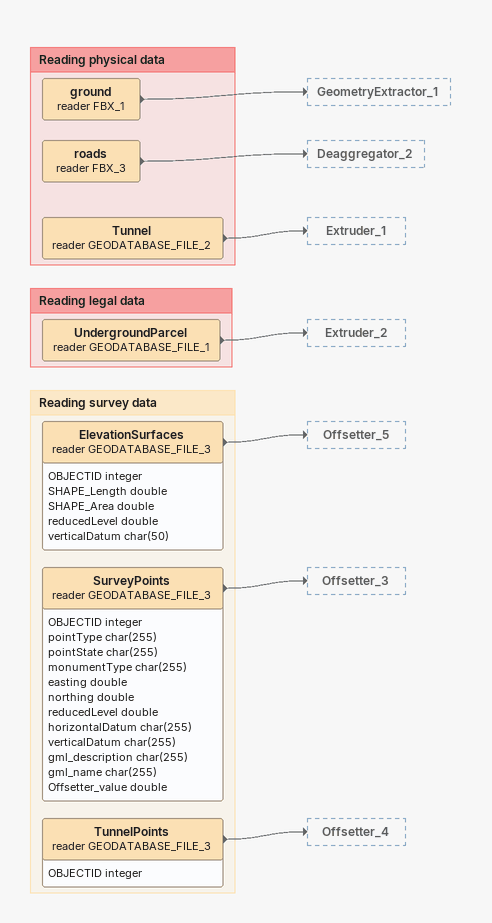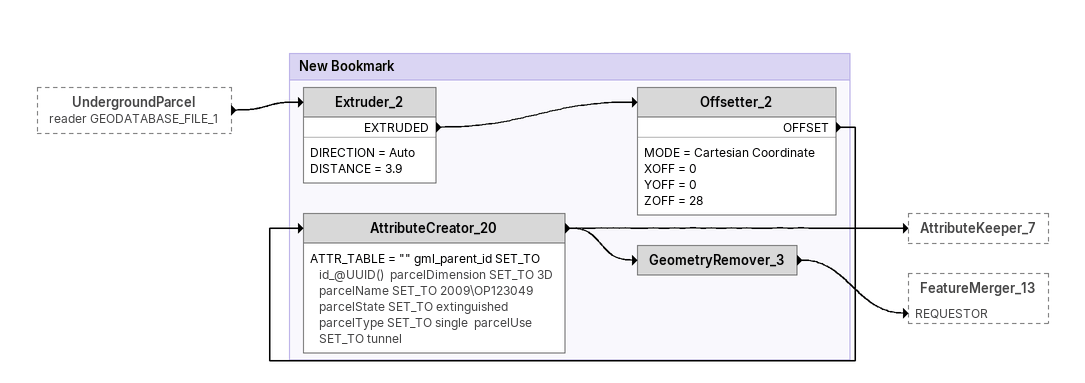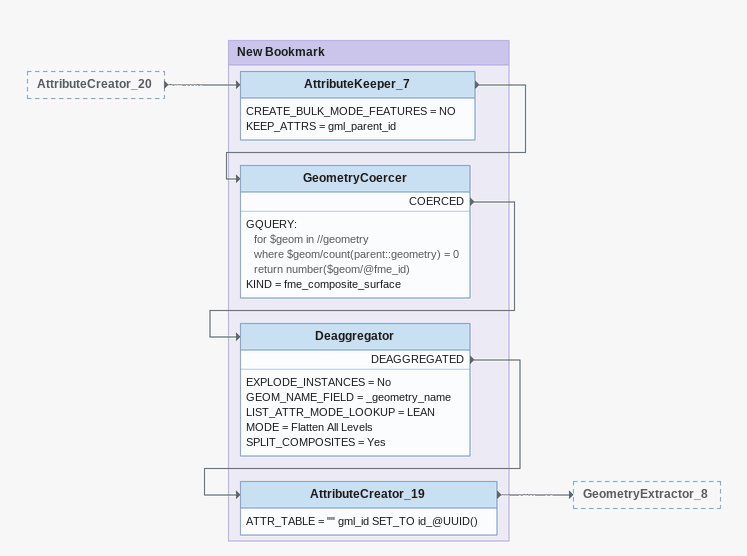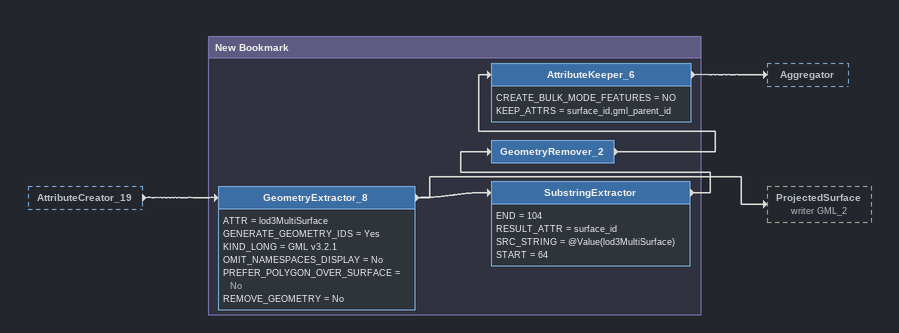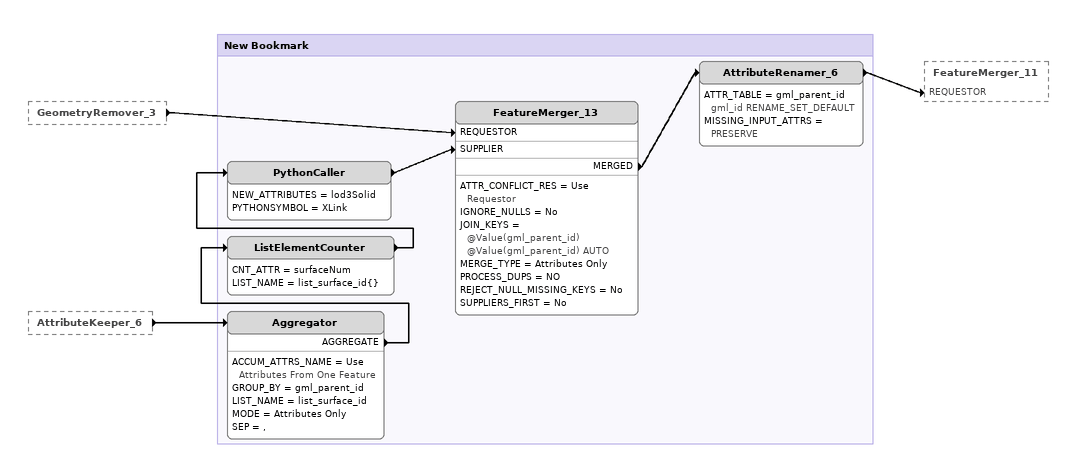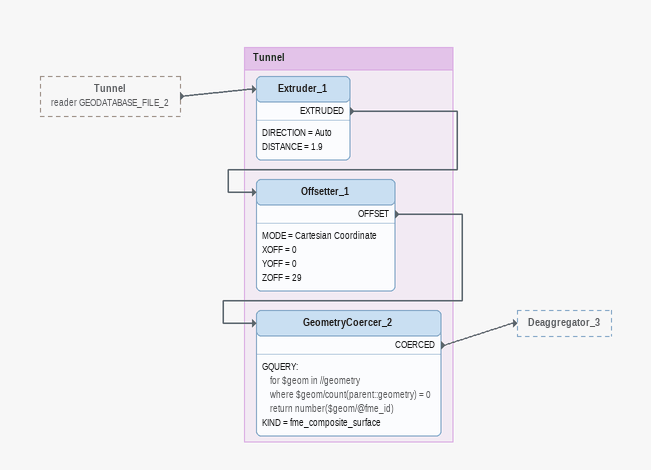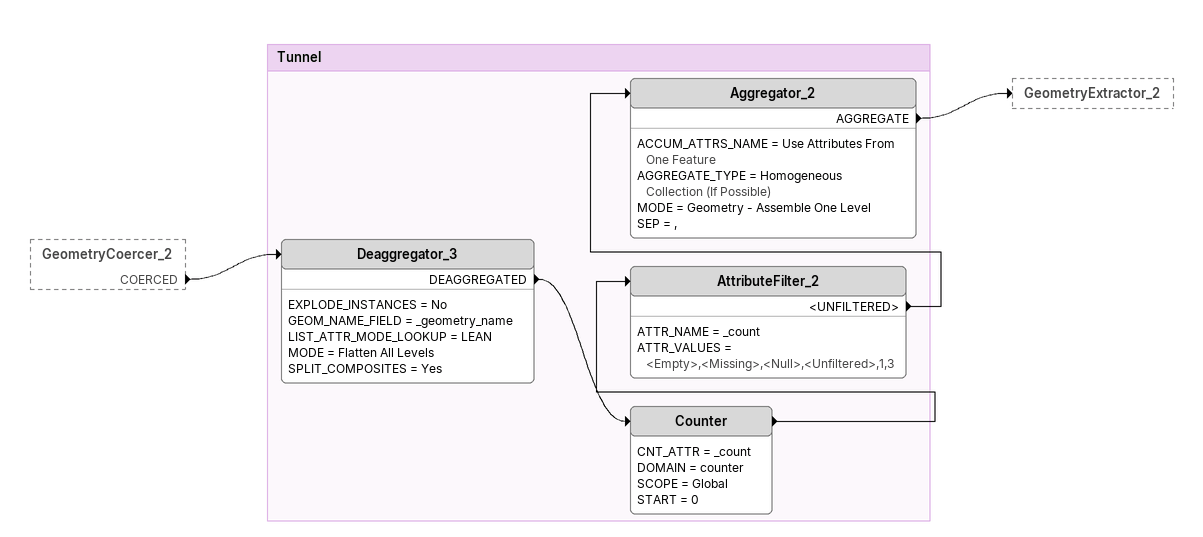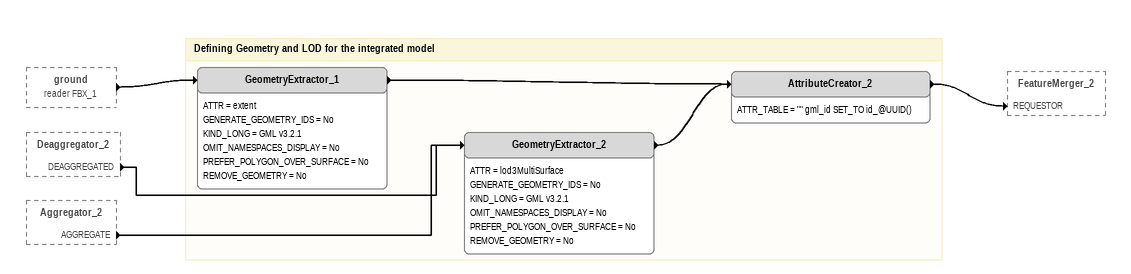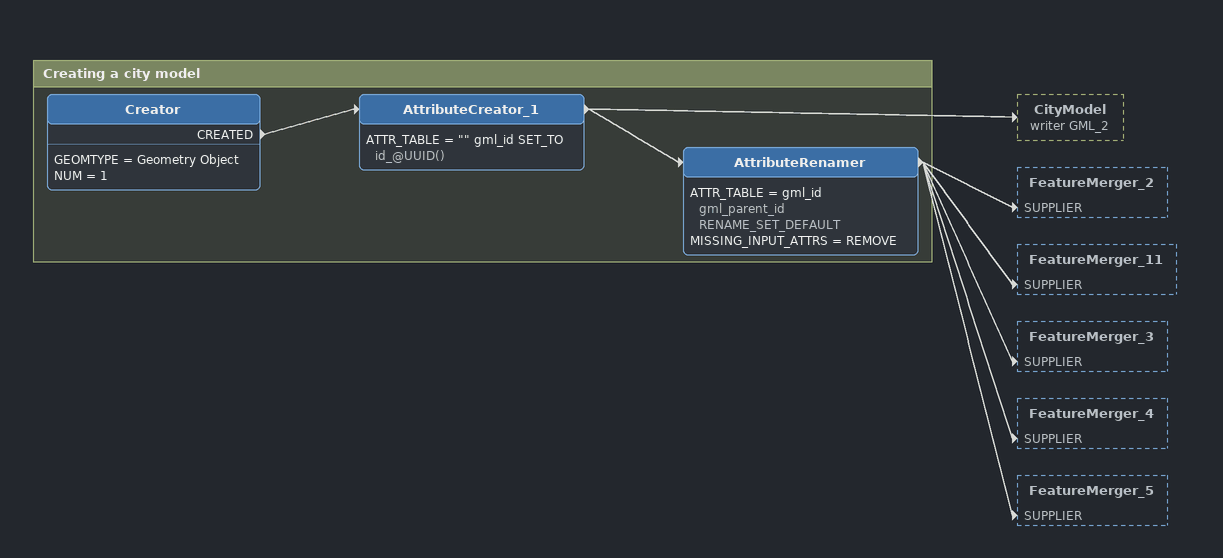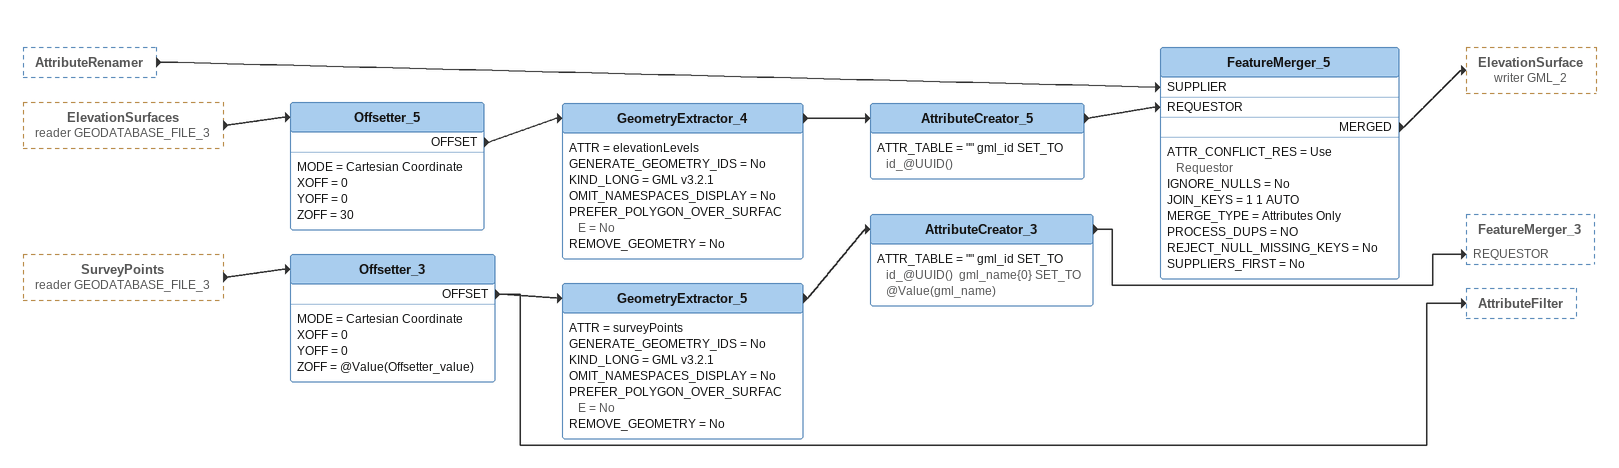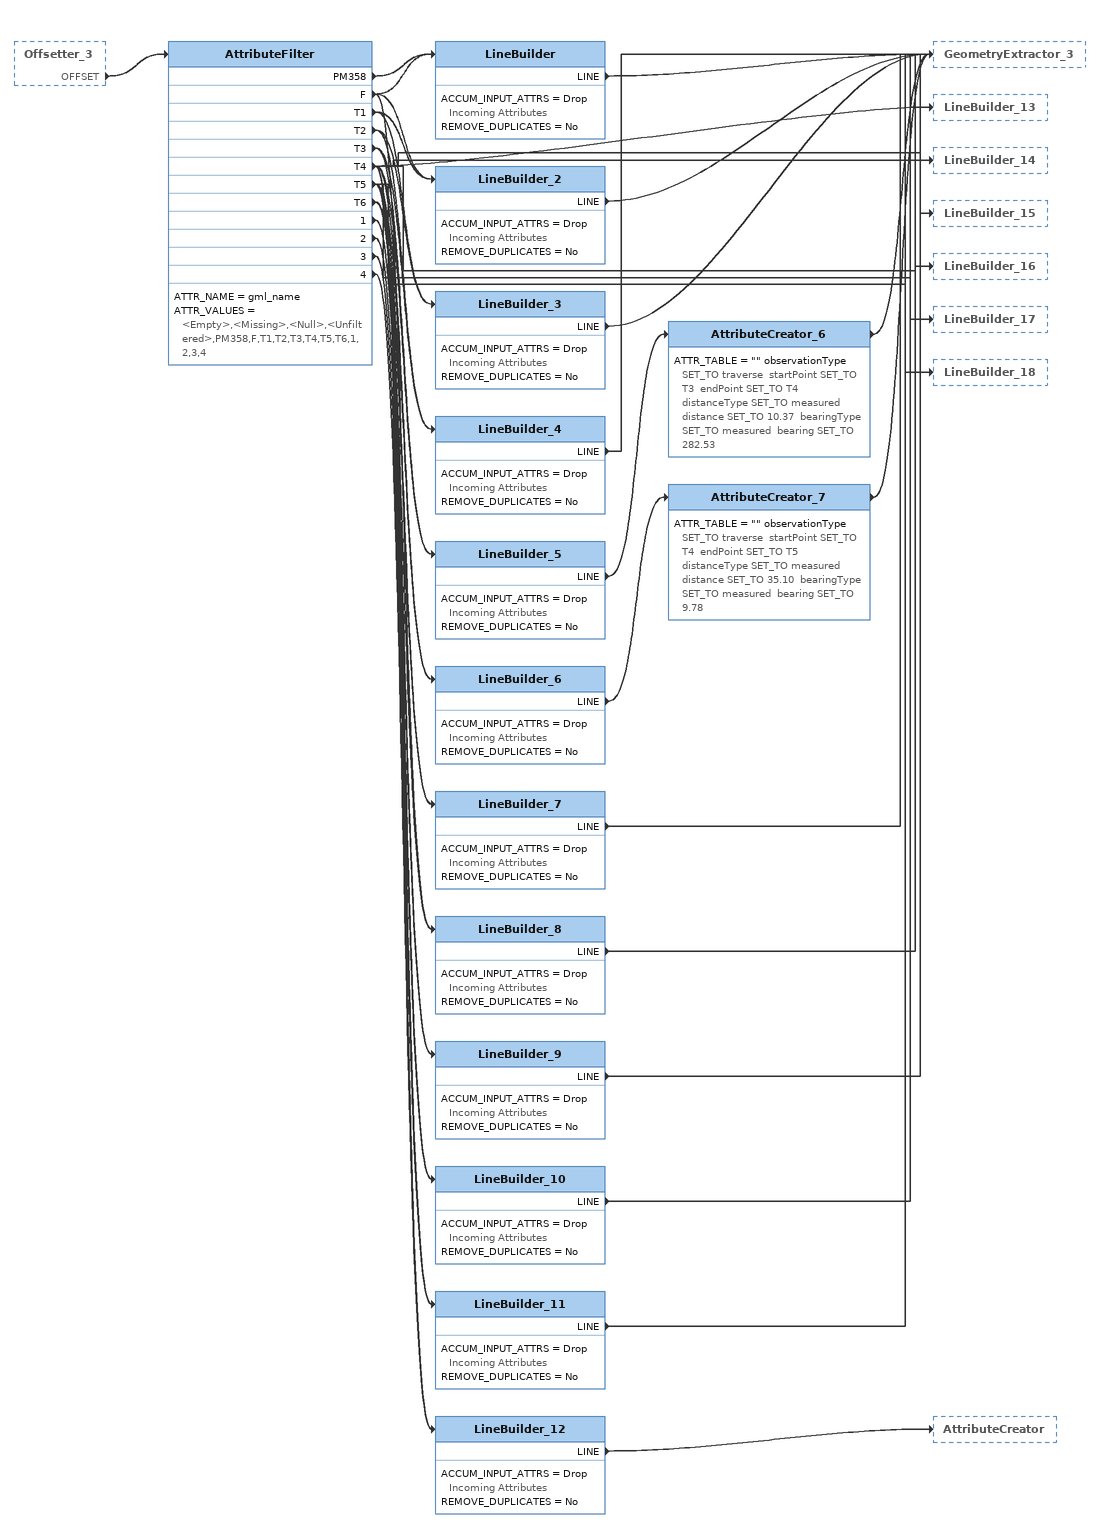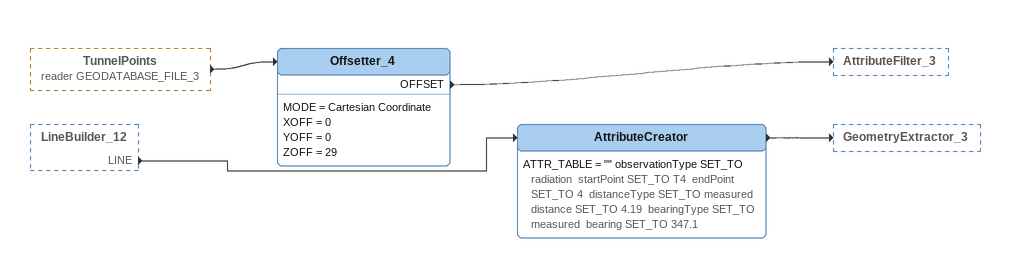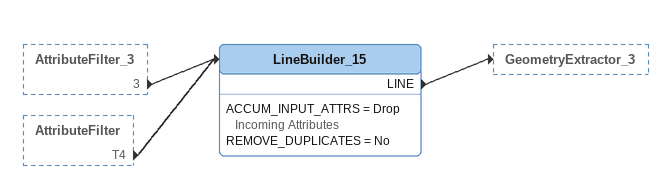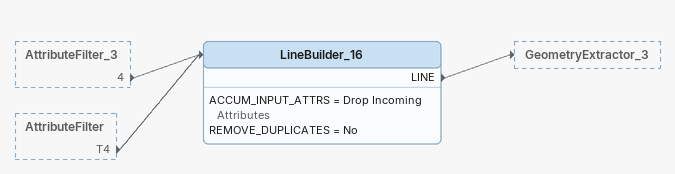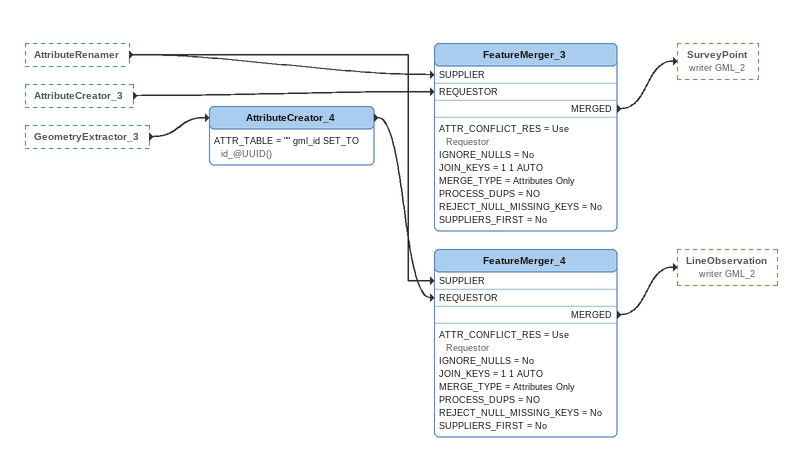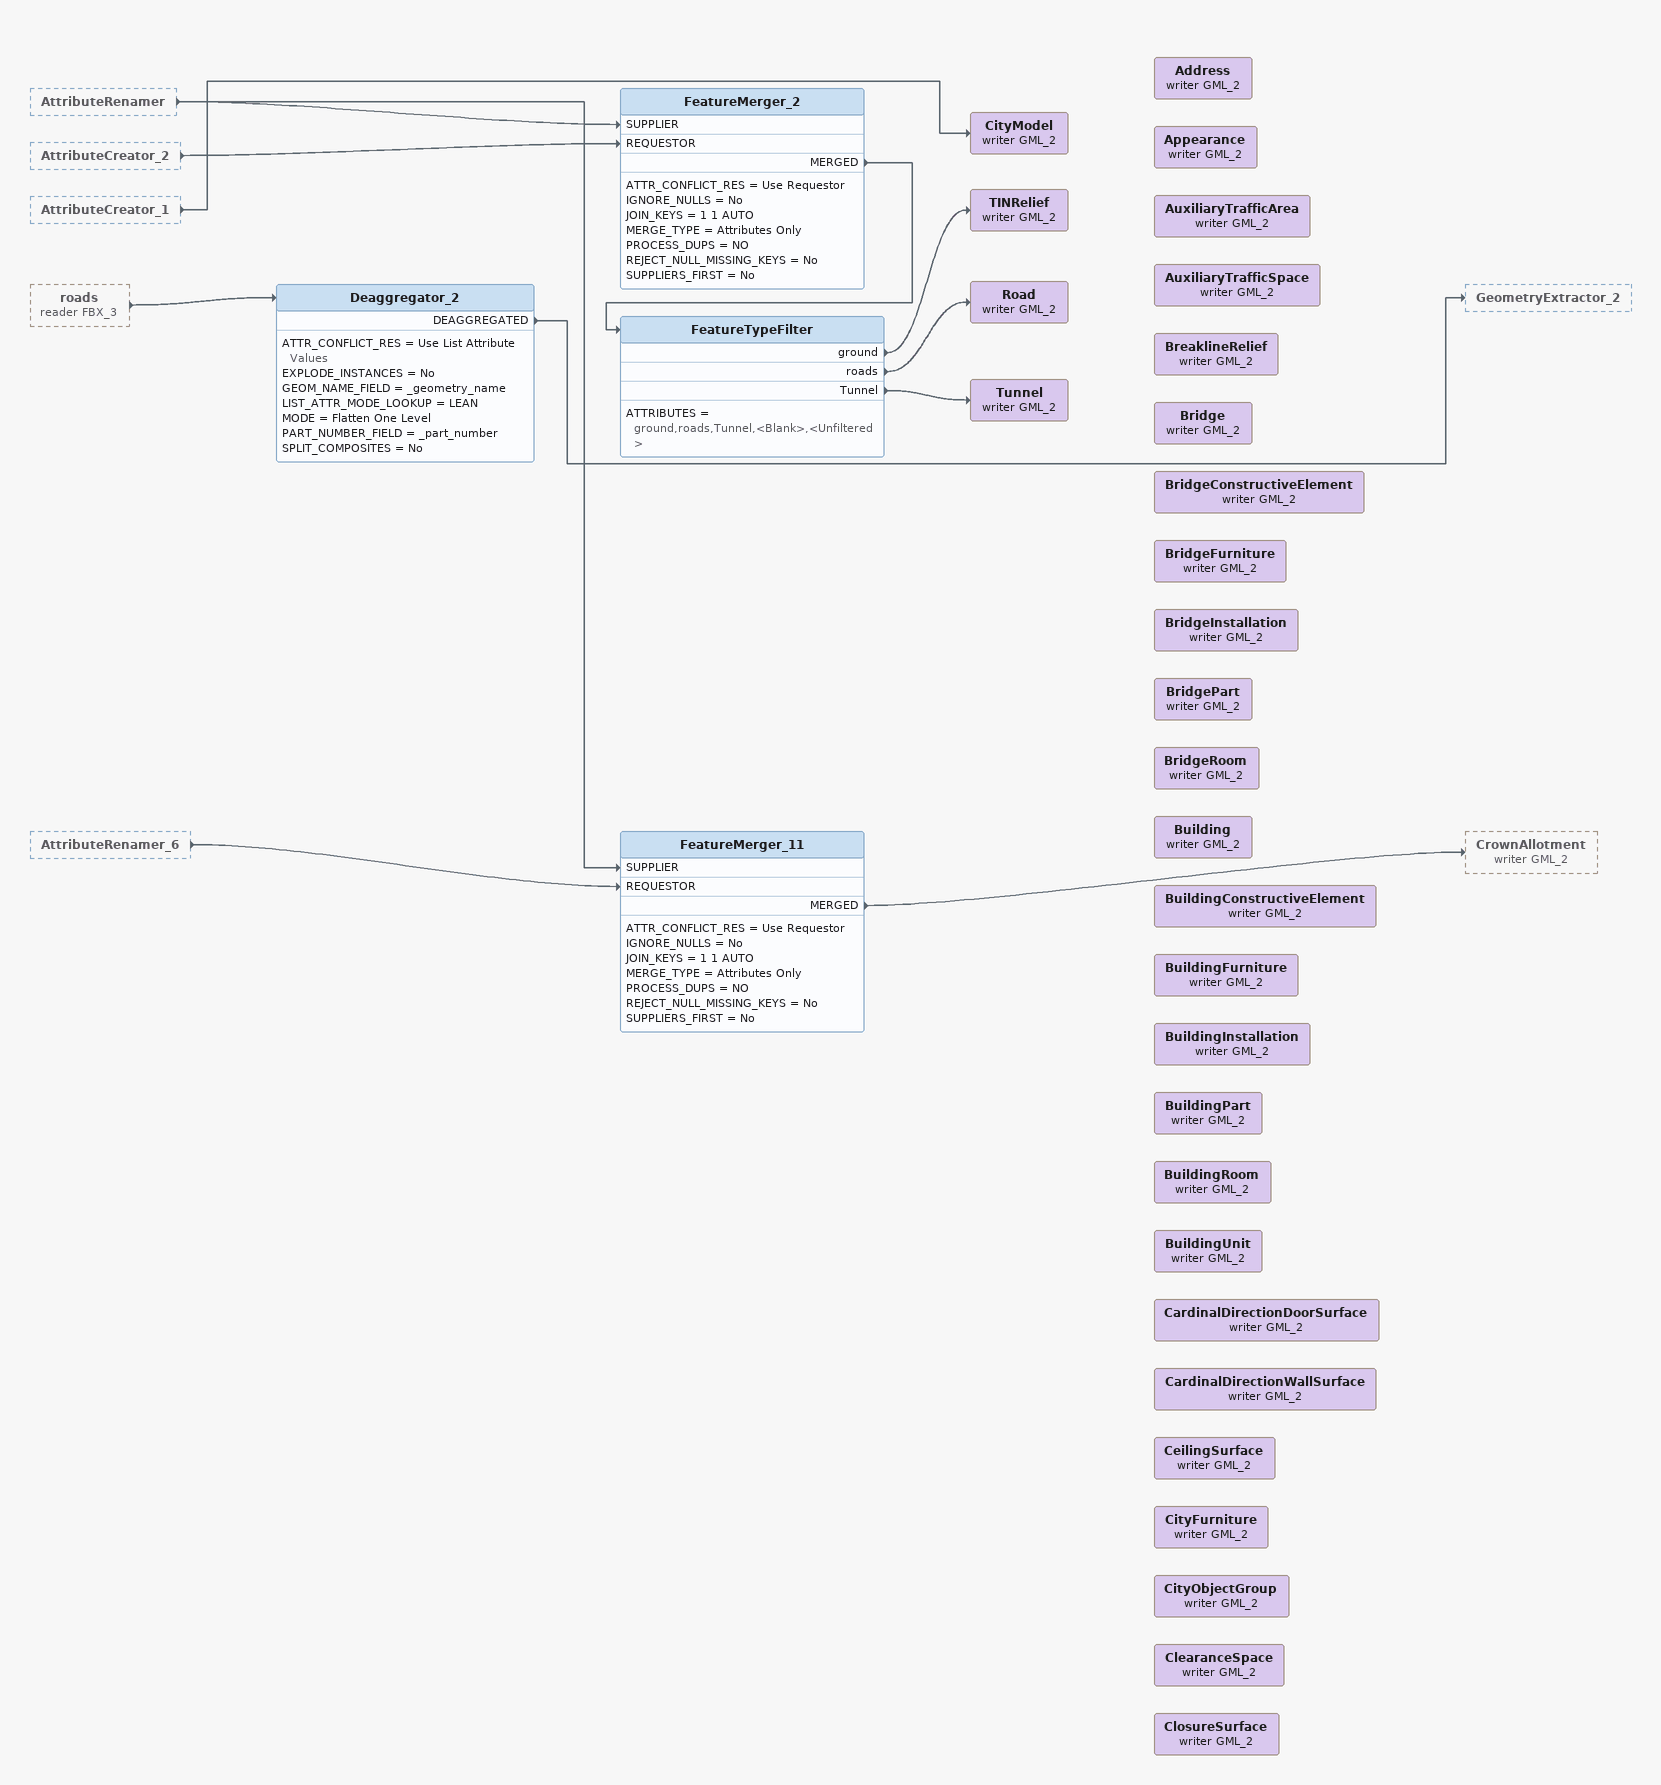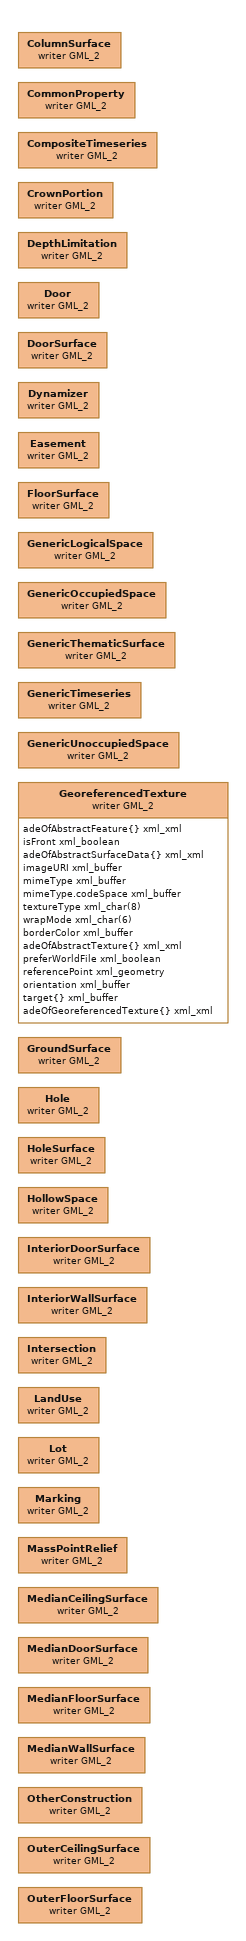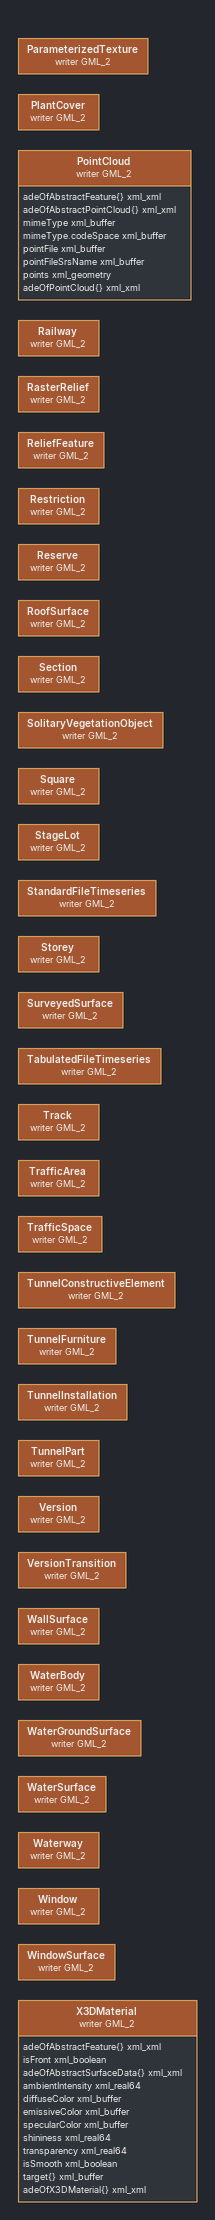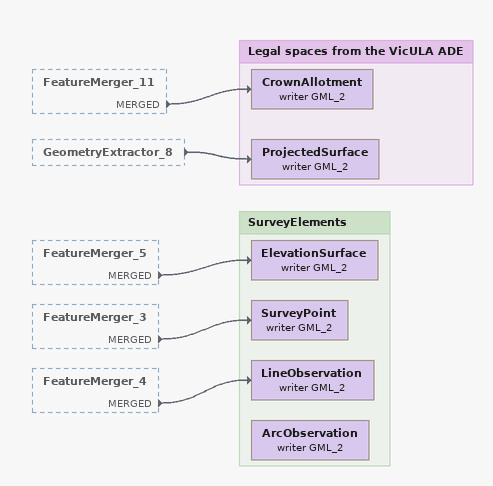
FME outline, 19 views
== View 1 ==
Bookmark: Reading survey data
ElevationSurfaces (reader GEODATABASE_FILE_3)
    attributes: OBJECTID integer, SHAPE_Length double, SHAPE_Area double, reducedLevel double, verticalDatum char(50)
    -> Offsetter_5
SurveyPoints (reader GEODATABASE_FILE_3)
    attributes: OBJECTID integer, pointType char(255), pointState char(255), monumentType char(255), easting double, northing double, reducedLevel double, horizontalDatum char(255), verticalDatum char(255), gml_description char(255), gml_name char(255), Offsetter_value double
    -> Offsetter_3
TunnelPoints (reader GEODATABASE_FILE_3)
    attributes: OBJECTID integer
    -> Offsetter_4

Bookmark: Reading physical data
ground (reader FBX_1)
    -> GeometryExtractor_1
roads (reader FBX_3)
    -> Deaggregator_2
Tunnel (reader GEODATABASE_FILE_2)
    -> Extruder_1

Bookmark: Reading legal data
UndergroundParcel (reader GEODATABASE_FILE_1)
    -> Extruder_2

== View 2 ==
UndergroundParcel (reader GEODATABASE_FILE_1) [outside]
    -> Extruder_2

Bookmark: New Bookmark
Extruder_2
    DIRECTION = Auto
    DISTANCE = 3.9
    EXTRUDED -> Offsetter_2
Offsetter_2
    MODE = Cartesian Coordinate
    XOFF = 0
    YOFF = 0
    ZOFF = 28
    OFFSET -> AttributeCreator_20
AttributeCreator_20
    ATTR_TABLE = "" gml_parent_id SET_TO id_@UUID()  parcelDimension SET_TO 3D  parcelName SET_TO 2009\OP123049  parcelState SET_TO extinguished  parcelType SET_TO single  parcelUse SET_TO tunnel
    -> GeometryRemover_3
    -> AttributeKeeper_7
GeometryRemover_3
    -> FeatureMerger_13 [REQUESTOR]

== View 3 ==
AttributeCreator_20 [outside]
    -> AttributeKeeper_7

Bookmark: New Bookmark
AttributeKeeper_7
    CREATE_BULK_MODE_FEATURES = NO
    KEEP_ATTRS = gml_parent_id
    -> GeometryCoercer
GeometryCoercer
    GQUERY:
      for $geom in //geometry
      where $geom/count(parent::geometry) = 0
      return number($geom/@fme_id)
    KIND = fme_composite_surface
    COERCED -> Deaggregator
Deaggregator
    EXPLODE_INSTANCES = No
    GEOM_NAME_FIELD = _geometry_name
    LIST_ATTR_MODE_LOOKUP = LEAN
    MODE = Flatten All Levels
    SPLIT_COMPOSITES = Yes
    DEAGGREGATED -> AttributeCreator_19
AttributeCreator_19
    ATTR_TABLE = "" gml_id SET_TO id_@UUID()
    -> GeometryExtractor_8

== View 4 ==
AttributeCreator_19 [outside]
    -> GeometryExtractor_8

Bookmark: New Bookmark
GeometryExtractor_8
    ATTR = lod3MultiSurface
    GENERATE_GEOMETRY_IDS = Yes
    KIND_LONG = GML v3.2.1
    OMIT_NAMESPACES_DISPLAY = No
    PREFER_POLYGON_OVER_SURFACE = No
    REMOVE_GEOMETRY = No
    -> SubstringExtractor
    -> ProjectedSurface (writer GML_2)
SubstringExtractor
    END = 104
    RESULT_ATTR = surface_id
    SRC_STRING = @Value(lod3MultiSurface)
    START = 64
    -> GeometryRemover_2
GeometryRemover_2
    -> AttributeKeeper_6
AttributeKeeper_6
    CREATE_BULK_MODE_FEATURES = NO
    KEEP_ATTRS = surface_id,gml_parent_id
    -> Aggregator

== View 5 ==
GeometryRemover_3 [outside]
    -> FeatureMerger_13 [REQUESTOR]
AttributeKeeper_6 [outside]
    -> Aggregator

Bookmark: New Bookmark
Aggregator
    ACCUM_ATTRS_NAME = Use Attributes From One Feature
    GROUP_BY = gml_parent_id
    LIST_NAME = list_surface_id
    MODE = Attributes Only
    SEP = ,
    AGGREGATE -> ListElementCounter
ListElementCounter
    CNT_ATTR = surfaceNum
    LIST_NAME = list_surface_id{}
    -> PythonCaller
PythonCaller
    NEW_ATTRIBUTES = lod3Solid
    PYTHONSYMBOL = XLink
    -> FeatureMerger_13 [SUPPLIER]
FeatureMerger_13
    ATTR_CONFLICT_RES = Use Requestor
    IGNORE_NULLS = No
    JOIN_KEYS = @Value(gml_parent_id) @Value(gml_parent_id) AUTO
    MERGE_TYPE = Attributes Only
    PROCESS_DUPS = NO
    REJECT_NULL_MISSING_KEYS = No
    SUPPLIERS_FIRST = No
    MERGED -> AttributeRenamer_6
AttributeRenamer_6
    ATTR_TABLE = gml_parent_id gml_id RENAME_SET_DEFAULT
    MISSING_INPUT_ATTRS = PRESERVE
    -> FeatureMerger_11 [REQUESTOR]

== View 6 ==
Tunnel (reader GEODATABASE_FILE_2) [outside]
    -> Extruder_1

Bookmark: Tunnel
Extruder_1
    DIRECTION = Auto
    DISTANCE = 1.9
    EXTRUDED -> Offsetter_1
Offsetter_1
    MODE = Cartesian Coordinate
    XOFF = 0
    YOFF = 0
    ZOFF = 29
    OFFSET -> GeometryCoercer_2
GeometryCoercer_2
    GQUERY:
      for $geom in //geometry
      where $geom/count(parent::geometry) = 0
      return number($geom/@fme_id)
    KIND = fme_composite_surface
    COERCED -> Deaggregator_3

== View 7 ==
GeometryCoercer_2 [outside]
    COERCED -> Deaggregator_3

Bookmark: Tunnel
Deaggregator_3
    EXPLODE_INSTANCES = No
    GEOM_NAME_FIELD = _geometry_name
    LIST_ATTR_MODE_LOOKUP = LEAN
    MODE = Flatten All Levels
    SPLIT_COMPOSITES = Yes
    DEAGGREGATED -> Counter
Counter
    CNT_ATTR = _count
    DOMAIN = counter
    SCOPE = Global
    START = 0
    -> AttributeFilter_2
AttributeFilter_2
    ATTR_NAME = _count
    ATTR_VALUES = <Empty>,<Missing>,<Null>,<Unfiltered>,1,3
    <UNFILTERED> -> Aggregator_2
Aggregator_2
    ACCUM_ATTRS_NAME = Use Attributes From One Feature
    AGGREGATE_TYPE = Homogeneous Collection (If Possible)
    MODE = Geometry - Assemble One Level
    SEP = ,
    AGGREGATE -> GeometryExtractor_2

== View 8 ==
ground (reader FBX_1) [outside]
    -> GeometryExtractor_1
Deaggregator_2 [outside]
    DEAGGREGATED -> GeometryExtractor_2
Aggregator_2 [outside]
    AGGREGATE -> GeometryExtractor_2

Bookmark: Defining Geometry and LOD for the integrated model
GeometryExtractor_1
    ATTR = extent
    GENERATE_GEOMETRY_IDS = No
    KIND_LONG = GML v3.2.1
    OMIT_NAMESPACES_DISPLAY = No
    PREFER_POLYGON_OVER_SURFACE = No
    REMOVE_GEOMETRY = No
    -> AttributeCreator_2
GeometryExtractor_2
    ATTR = lod3MultiSurface
    GENERATE_GEOMETRY_IDS = No
    KIND_LONG = GML v3.2.1
    OMIT_NAMESPACES_DISPLAY = No
    PREFER_POLYGON_OVER_SURFACE = No
    REMOVE_GEOMETRY = No
    -> AttributeCreator_2
AttributeCreator_2
    ATTR_TABLE = "" gml_id SET_TO id_@UUID()
    -> FeatureMerger_2 [REQUESTOR]

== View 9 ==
Bookmark: Creating a city model
Creator
    GEOMTYPE = Geometry Object
    NUM = 1
    CREATED -> AttributeCreator_1
AttributeCreator_1
    ATTR_TABLE = "" gml_id SET_TO id_@UUID()
    -> AttributeRenamer
    -> CityModel (writer GML_2)
AttributeRenamer
    ATTR_TABLE = gml_id gml_parent_id RENAME_SET_DEFAULT
    MISSING_INPUT_ATTRS = REMOVE
    -> FeatureMerger_2 [SUPPLIER]
    -> FeatureMerger_11 [SUPPLIER]
    -> FeatureMerger_3 [SUPPLIER]
    -> FeatureMerger_4 [SUPPLIER]
    -> FeatureMerger_5 [SUPPLIER]

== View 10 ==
AttributeRenamer [outside]
    -> FeatureMerger_5 [SUPPLIER]
ElevationSurfaces (reader GEODATABASE_FILE_3) [outside]
    -> Offsetter_5
SurveyPoints (reader GEODATABASE_FILE_3) [outside]
    -> Offsetter_3
Offsetter_5
    MODE = Cartesian Coordinate
    XOFF = 0
    YOFF = 0
    ZOFF = 30
    OFFSET -> GeometryExtractor_4
GeometryExtractor_4
    ATTR = elevationLevels
    GENERATE_GEOMETRY_IDS = No
    KIND_LONG = GML v3.2.1
    OMIT_NAMESPACES_DISPLAY = No
    PREFER_POLYGON_OVER_SURFACE = No
    REMOVE_GEOMETRY = No
    -> AttributeCreator_5
AttributeCreator_5
    ATTR_TABLE = "" gml_id SET_TO id_@UUID()
    -> FeatureMerger_5 [REQUESTOR]
Offsetter_3
    MODE = Cartesian Coordinate
    XOFF = 0
    YOFF = 0
    ZOFF = @Value(Offsetter_value)
    OFFSET -> GeometryExtractor_5
    OFFSET -> AttributeFilter
GeometryExtractor_5
    ATTR = surveyPoints
    GENERATE_GEOMETRY_IDS = No
    KIND_LONG = GML v3.2.1
    OMIT_NAMESPACES_DISPLAY = No
    PREFER_POLYGON_OVER_SURFACE = No
    REMOVE_GEOMETRY = No
    -> AttributeCreator_3
AttributeCreator_3
    ATTR_TABLE = "" gml_id SET_TO id_@UUID()  gml_name{0} SET_TO @Value(gml_name)
    -> FeatureMerger_3 [REQUESTOR]
FeatureMerger_5
    ATTR_CONFLICT_RES = Use Requestor
    IGNORE_NULLS = No
    JOIN_KEYS = 1 1 AUTO
    MERGE_TYPE = Attributes Only
    PROCESS_DUPS = NO
    REJECT_NULL_MISSING_KEYS = No
    SUPPLIERS_FIRST = No
    MERGED -> ElevationSurface (writer GML_2)

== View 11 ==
Offsetter_3 [outside]
    OFFSET -> AttributeFilter
AttributeFilter
    ATTR_NAME = gml_name
    ATTR_VALUES = <Empty>,<Missing>,<Null>,<Unfiltered>,PM358,F,T1,T2,T3,T4,T5,T6,1,2,3,4
    PM358 -> LineBuilder
    F -> LineBuilder
    F -> LineBuilder_2
    F -> LineBuilder_8
    T1 -> LineBuilder_2
    T1 -> LineBuilder_3
    T2 -> LineBuilder_3
    T2 -> LineBuilder_4
    T3 -> LineBuilder_4
    T3 -> LineBuilder_5
    T4 -> LineBuilder_5
    T4 -> LineBuilder_6
    T4 -> LineBuilder_11
    T4 -> LineBuilder_12
    T4 -> LineBuilder_13
    T4 -> LineBuilder_14
    T4 -> LineBuilder_15
    T4 -> LineBuilder_16
    T5 -> LineBuilder_6
    T5 -> LineBuilder_7
    T5 -> LineBuilder_9
    T5 -> LineBuilder_10
    T5 -> LineBuilder_17
    T5 -> LineBuilder_18
    T6 -> LineBuilder_7
    T6 -> LineBuilder_8
    1 -> LineBuilder_9
    2 -> LineBuilder_10
    3 -> LineBuilder_11
    4 -> LineBuilder_12
LineBuilder
    ACCUM_INPUT_ATTRS = Drop Incoming Attributes
    REMOVE_DUPLICATES = No
    LINE -> GeometryExtractor_3
LineBuilder_2
    ACCUM_INPUT_ATTRS = Drop Incoming Attributes
    REMOVE_DUPLICATES = No
    LINE -> GeometryExtractor_3
LineBuilder_3
    ACCUM_INPUT_ATTRS = Drop Incoming Attributes
    REMOVE_DUPLICATES = No
    LINE -> GeometryExtractor_3
LineBuilder_4
    ACCUM_INPUT_ATTRS = Drop Incoming Attributes
    REMOVE_DUPLICATES = No
    LINE -> GeometryExtractor_3
LineBuilder_5
    ACCUM_INPUT_ATTRS = Drop Incoming Attributes
    REMOVE_DUPLICATES = No
    LINE -> AttributeCreator_6
AttributeCreator_6
    ATTR_TABLE = "" observationType SET_TO traverse  startPoint SET_TO T3  endPoint SET_TO T4  distanceType SET_TO measured  distance SET_TO 10.37  bearingType SET_TO measured  bearing SET_TO 282.53
    -> GeometryExtractor_3
LineBuilder_6
    ACCUM_INPUT_ATTRS = Drop Incoming Attributes
    REMOVE_DUPLICATES = No
    LINE -> AttributeCreator_7
AttributeCreator_7
    ATTR_TABLE = "" observationType SET_TO traverse  startPoint SET_TO T4  endPoint SET_TO T5  distanceType SET_TO measured  distance SET_TO 35.10  bearingType SET_TO measured  bearing SET_TO 9.78
    -> GeometryExtractor_3
LineBuilder_7
    ACCUM_INPUT_ATTRS = Drop Incoming Attributes
    REMOVE_DUPLICATES = No
    LINE -> GeometryExtractor_3
LineBuilder_8
    ACCUM_INPUT_ATTRS = Drop Incoming Attributes
    REMOVE_DUPLICATES = No
    LINE -> GeometryExtractor_3
LineBuilder_9
    ACCUM_INPUT_ATTRS = Drop Incoming Attributes
    REMOVE_DUPLICATES = No
    LINE -> GeometryExtractor_3
LineBuilder_10
    ACCUM_INPUT_ATTRS = Drop Incoming Attributes
    REMOVE_DUPLICATES = No
    LINE -> GeometryExtractor_3
LineBuilder_11
    ACCUM_INPUT_ATTRS = Drop Incoming Attributes
    REMOVE_DUPLICATES = No
    LINE -> GeometryExtractor_3
LineBuilder_12
    ACCUM_INPUT_ATTRS = Drop Incoming Attributes
    REMOVE_DUPLICATES = No
    LINE -> AttributeCreator

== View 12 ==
TunnelPoints (reader GEODATABASE_FILE_3) [outside]
    -> Offsetter_4
LineBuilder_12 [outside]
    LINE -> AttributeCreator
AttributeCreator
    ATTR_TABLE = "" observationType SET_TO radiation  startPoint SET_TO T4  endPoint SET_TO 4  distanceType SET_TO measured  distance SET_TO 4.19  bearingType SET_TO measured  bearing SET_TO 347.1
    -> GeometryExtractor_3
Offsetter_4
    MODE = Cartesian Coordinate
    XOFF = 0
    YOFF = 0
    ZOFF = 29
    OFFSET -> AttributeFilter_3

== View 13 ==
AttributeFilter_3 [outside]
    3 -> LineBuilder_15
AttributeFilter [outside]
    T4 -> LineBuilder_15
LineBuilder_15
    ACCUM_INPUT_ATTRS = Drop Incoming Attributes
    REMOVE_DUPLICATES = No
    LINE -> GeometryExtractor_3

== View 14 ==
AttributeFilter_3 [outside]
    4 -> LineBuilder_16
AttributeFilter [outside]
    T4 -> LineBuilder_16
LineBuilder_16
    ACCUM_INPUT_ATTRS = Drop Incoming Attributes
    REMOVE_DUPLICATES = No
    LINE -> GeometryExtractor_3

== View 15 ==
AttributeRenamer [outside]
    -> FeatureMerger_3 [SUPPLIER]
    -> FeatureMerger_4 [SUPPLIER]
AttributeCreator_3 [outside]
    -> FeatureMerger_3 [REQUESTOR]
GeometryExtractor_3 [outside]
    -> AttributeCreator_4
AttributeCreator_4
    ATTR_TABLE = "" gml_id SET_TO id_@UUID()
    -> FeatureMerger_4 [REQUESTOR]
FeatureMerger_3
    ATTR_CONFLICT_RES = Use Requestor
    IGNORE_NULLS = No
    JOIN_KEYS = 1 1 AUTO
    MERGE_TYPE = Attributes Only
    PROCESS_DUPS = NO
    REJECT_NULL_MISSING_KEYS = No
    SUPPLIERS_FIRST = No
    MERGED -> SurveyPoint (writer GML_2)
FeatureMerger_4
    ATTR_CONFLICT_RES = Use Requestor
    IGNORE_NULLS = No
    JOIN_KEYS = 1 1 AUTO
    MERGE_TYPE = Attributes Only
    PROCESS_DUPS = NO
    REJECT_NULL_MISSING_KEYS = No
    SUPPLIERS_FIRST = No
    MERGED -> LineObservation (writer GML_2)

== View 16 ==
AttributeRenamer [outside]
    -> FeatureMerger_2 [SUPPLIER]
    -> FeatureMerger_11 [SUPPLIER]
AttributeCreator_2 [outside]
    -> FeatureMerger_2 [REQUESTOR]
AttributeCreator_1 [outside]
    -> CityModel (writer GML_2)
roads (reader FBX_3) [outside]
    -> Deaggregator_2
AttributeRenamer_6 [outside]
    -> FeatureMerger_11 [REQUESTOR]
Deaggregator_2
    ATTR_CONFLICT_RES = Use List Attribute Values
    EXPLODE_INSTANCES = No
    GEOM_NAME_FIELD = _geometry_name
    LIST_ATTR_MODE_LOOKUP = LEAN
    MODE = Flatten One Level
    PART_NUMBER_FIELD = _part_number
    SPLIT_COMPOSITES = No
    DEAGGREGATED -> GeometryExtractor_2
CityModel (writer GML_2)
FeatureMerger_2
    ATTR_CONFLICT_RES = Use Requestor
    IGNORE_NULLS = No
    JOIN_KEYS = 1 1 AUTO
    MERGE_TYPE = Attributes Only
    PROCESS_DUPS = NO
    REJECT_NULL_MISSING_KEYS = No
    SUPPLIERS_FIRST = No
    MERGED -> FeatureTypeFilter
FeatureTypeFilter
    ATTRIBUTES = ground,roads,Tunnel,<Blank>,<Unfiltered>
    ground -> TINRelief (writer GML_2)
    roads -> Road (writer GML_2)
    Tunnel -> Tunnel (writer GML_2)
TINRelief (writer GML_2)
Road (writer GML_2)
Tunnel (writer GML_2)
FeatureMerger_11
    ATTR_CONFLICT_RES = Use Requestor
    IGNORE_NULLS = No
    JOIN_KEYS = 1 1 AUTO
    MERGE_TYPE = Attributes Only
    PROCESS_DUPS = NO
    REJECT_NULL_MISSING_KEYS = No
    SUPPLIERS_FIRST = No
    MERGED -> CrownAllotment (writer GML_2)
Address (writer GML_2)
Appearance (writer GML_2)
AuxiliaryTrafficArea (writer GML_2)
AuxiliaryTrafficSpace (writer GML_2)
BreaklineRelief (writer GML_2)
Bridge (writer GML_2)
BridgeConstructiveElement (writer GML_2)
BridgeFurniture (writer GML_2)
BridgeInstallation (writer GML_2)
BridgePart (writer GML_2)
BridgeRoom (writer GML_2)
Building (writer GML_2)
BuildingConstructiveElement (writer GML_2)
BuildingFurniture (writer GML_2)
BuildingInstallation (writer GML_2)
BuildingPart (writer GML_2)
BuildingRoom (writer GML_2)
BuildingUnit (writer GML_2)
CardinalDirectionDoorSurface (writer GML_2)
CardinalDirectionWallSurface (writer GML_2)
CeilingSurface (writer GML_2)
CityFurniture (writer GML_2)
CityObjectGroup (writer GML_2)
ClearanceSpace (writer GML_2)
ClosureSurface (writer GML_2)

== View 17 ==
ColumnSurface (writer GML_2)
CommonProperty (writer GML_2)
CompositeTimeseries (writer GML_2)
CrownPortion (writer GML_2)
DepthLimitation (writer GML_2)
Door (writer GML_2)
DoorSurface (writer GML_2)
Dynamizer (writer GML_2)
Easement (writer GML_2)
FloorSurface (writer GML_2)
GenericLogicalSpace (writer GML_2)
GenericOccupiedSpace (writer GML_2)
GenericThematicSurface (writer GML_2)
GenericTimeseries (writer GML_2)
GenericUnoccupiedSpace (writer GML_2)
GeoreferencedTexture (writer GML_2)
    attributes: adeOfAbstractFeature{} xml_xml, isFront xml_boolean, adeOfAbstractSurfaceData{} xml_xml, imageURI xml_buffer, mimeType xml_buffer, mimeType.codeSpace xml_buffer, textureType xml_char(8), wrapMode xml_char(6), borderColor xml_buffer, adeOfAbstractTexture{} xml_xml, preferWorldFile xml_boolean, referencePoint xml_geometry, orientation xml_buffer, target{} xml_buffer, adeOfGeoreferencedTexture{} xml_xml
GroundSurface (writer GML_2)
Hole (writer GML_2)
HoleSurface (writer GML_2)
HollowSpace (writer GML_2)
InteriorDoorSurface (writer GML_2)
InteriorWallSurface (writer GML_2)
Intersection (writer GML_2)
LandUse (writer GML_2)
Lot (writer GML_2)
Marking (writer GML_2)
MassPointRelief (writer GML_2)
MedianCeilingSurface (writer GML_2)
MedianDoorSurface (writer GML_2)
MedianFloorSurface (writer GML_2)
MedianWallSurface (writer GML_2)
OtherConstruction (writer GML_2)
OuterCeilingSurface (writer GML_2)
OuterFloorSurface (writer GML_2)

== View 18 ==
ParameterizedTexture (writer GML_2)
PlantCover (writer GML_2)
PointCloud (writer GML_2)
    attributes: adeOfAbstractFeature{} xml_xml, adeOfAbstractPointCloud{} xml_xml, mimeType xml_buffer, mimeType.codeSpace xml_buffer, pointFile xml_buffer, pointFileSrsName xml_buffer, points xml_geometry, adeOfPointCloud{} xml_xml
Railway (writer GML_2)
RasterRelief (writer GML_2)
ReliefFeature (writer GML_2)
Restriction (writer GML_2)
Reserve (writer GML_2)
RoofSurface (writer GML_2)
Section (writer GML_2)
SolitaryVegetationObject (writer GML_2)
Square (writer GML_2)
StageLot (writer GML_2)
StandardFileTimeseries (writer GML_2)
Storey (writer GML_2)
SurveyedSurface (writer GML_2)
TabulatedFileTimeseries (writer GML_2)
Track (writer GML_2)
TrafficArea (writer GML_2)
TrafficSpace (writer GML_2)
TunnelConstructiveElement (writer GML_2)
TunnelFurniture (writer GML_2)
TunnelInstallation (writer GML_2)
TunnelPart (writer GML_2)
Version (writer GML_2)
VersionTransition (writer GML_2)
WallSurface (writer GML_2)
WaterBody (writer GML_2)
WaterGroundSurface (writer GML_2)
WaterSurface (writer GML_2)
Waterway (writer GML_2)
Window (writer GML_2)
WindowSurface (writer GML_2)
X3DMaterial (writer GML_2)
    attributes: adeOfAbstractFeature{} xml_xml, isFront xml_boolean, adeOfAbstractSurfaceData{} xml_xml, ambientIntensity xml_real64, diffuseColor xml_buffer, emissiveColor xml_buffer, specularColor xml_buffer, shininess xml_real64, transparency xml_real64, isSmooth xml_boolean, target{} xml_buffer, adeOfX3DMaterial{} xml_xml

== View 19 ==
FeatureMerger_11 [outside]
    MERGED -> CrownAllotment (writer GML_2)
GeometryExtractor_8 [outside]
    -> ProjectedSurface (writer GML_2)
FeatureMerger_5 [outside]
    MERGED -> ElevationSurface (writer GML_2)
FeatureMerger_3 [outside]
    MERGED -> SurveyPoint (writer GML_2)
FeatureMerger_4 [outside]
    MERGED -> LineObservation (writer GML_2)

Bookmark: Legal spaces from the VicULA ADE
ProjectedSurface (writer GML_2)
CrownAllotment (writer GML_2)

Bookmark: SurveyElements
ElevationSurface (writer GML_2)
SurveyPoint (writer GML_2)
LineObservation (writer GML_2)
ArcObservation (writer GML_2)
